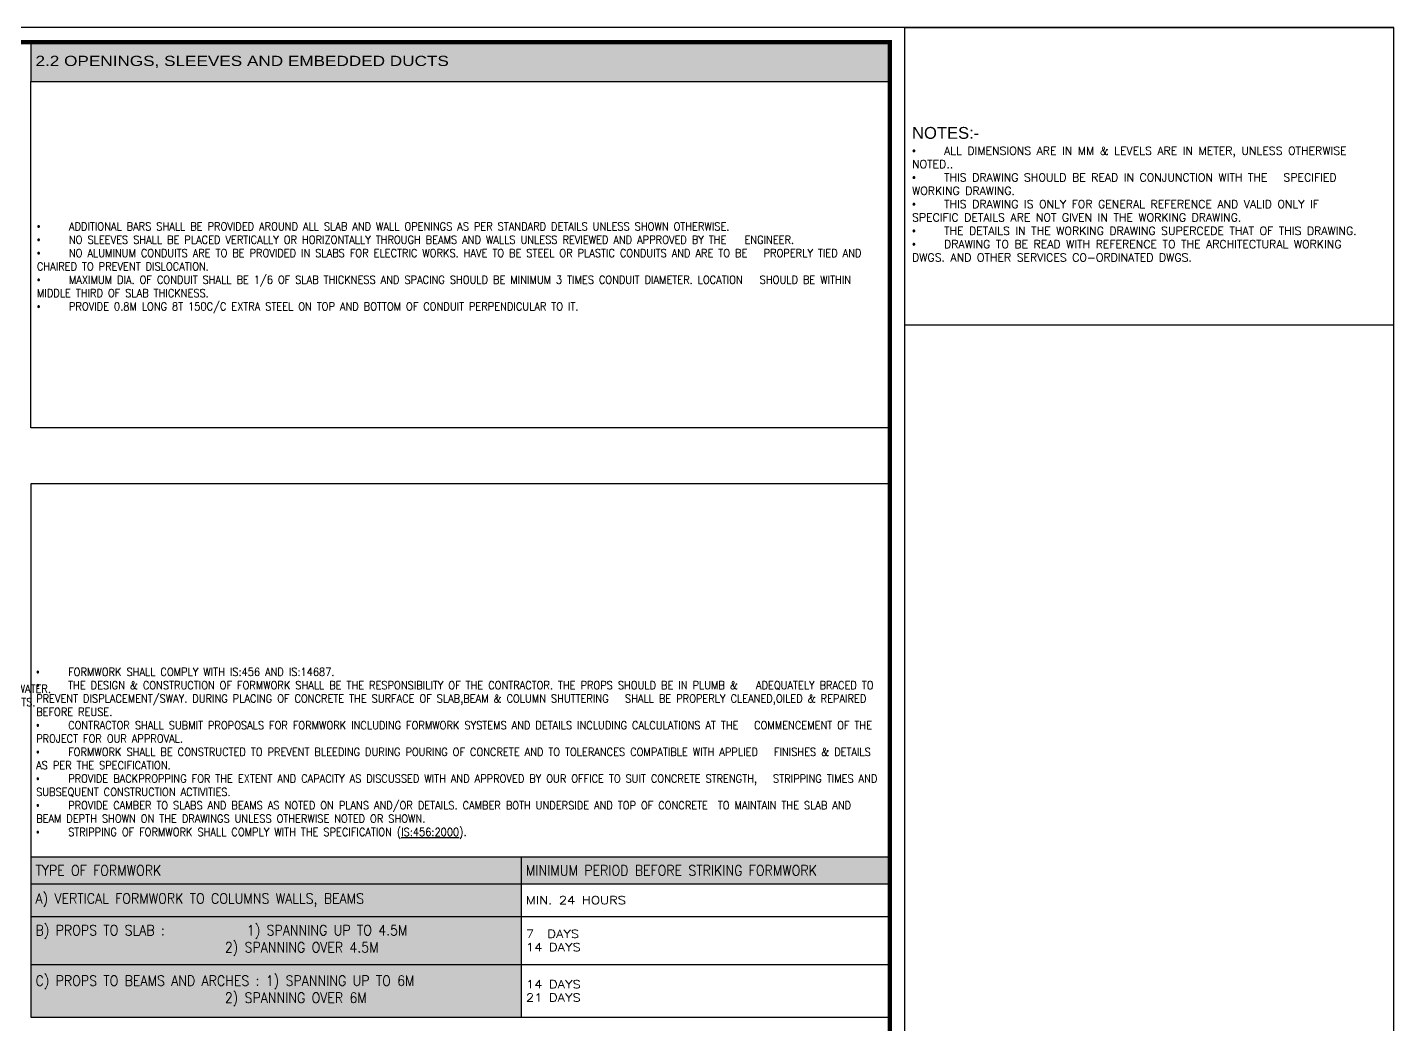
# Model space of a CAD drawing. Header units: inches. Extents: x 74008 to 297778, y 30011 to 129011.
# Drawn here: x 174588 to 220693, y 95371 to 129011 of the extents above; entities that cross this region are included whole.
import ezdxf

# ---------------------------------------------------------------- set-up
doc = ezdxf.new("R2010")
doc.units = ezdxf.units.IN
doc.header["$MEASUREMENT"] = 0
for name, color, linetype in [('BEAM', 7, 'Continuous'), ('BEAM_SCHEDULE', 7, 'Continuous'), ('BORDER', 5, 'Continuous'), ('COLUMN_CENTER', 1, 'Continuous'), ('TITLE_BLOCK', 7, 'Continuous')]:
    doc.layers.add(name, color=color, linetype=linetype)
doc.styles.add('ARIAL', font='arial.ttf')
doc.styles.add('ROMANS', font='romans.shx')
doc.styles.add('Romans25', font='romans.shx', dxfattribs={"width": 0.8, "height": 2.5})
doc.styles.add('Romans35', font='romans.shx', dxfattribs={"width": 0.8, "height": 3.5})

# ---------------------------------------------------------------- blocks, each defined once
blk = doc.blocks.new('*T32')
at = {"layer": 'BEAM_SCHEDULE', "color": 8}
for p, q in [((0, 0), (28990, 0)), ((0, 0), (0, -909)), ((16548, 0), (16548, -909)), ((28990, 0), (28990, -909))]:
    blk.add_line(p, q, dxfattribs=at)
at = {"layer": 'BEAM_SCHEDULE', "color": 154}
for p, q in [((0, -909), (28990, -909)), ((0, -909), (0, -5408)), ((16548, -909), (16548, -5408)), ((28990, -909), (28990, -5408)), ((0, -2009), (28990, -2009)), ((0, -3631), (28990, -3631)), ((0, -5408), (28990, -5408))]:
    blk.add_line(p, q, dxfattribs=at)
at = {"layer": 'BEAM_SCHEDULE', "color": 250}
for points in [[(0, 0), (0, -909), (16548, 0), (16548, -909)], [(16548, 0), (16548, -909), (28990, 0), (28990, -909)], [(0, -909), (0, -2009), (16548, -909), (16548, -2009)], [(0, -2009), (0, -3631), (16548, -2009), (16548, -3631)], [(0, -3631), (0, -5408), (16548, -3631), (16548, -5408)]]:
    blk.add_solid(points, dxfattribs=at)
at = {"layer": 'BEAM_SCHEDULE', "color": 7, "attachment_point": 4}
for s, insert, char_height, width, style in [('{\\W0.9;\\C3;TYPE OF FORMWORK}', (162, -455), 345, 16224.28, 'Romans35'), ('{\\W0.9;\\C3;MINIMUM PERIOD BEFORE STRIKING FORMWORK}', (16710, -455), 345, 12117.56, 'Romans35'), ('{\\W0.9;\\C3;A) VERTICAL FORMWORK TO COLUMNS WALLS, BEAMS                }', (162, -1459), 345, 16224.28, 'Romans25'), ('{\\W1.2;MIN. 24 HOURS}', (16710, -1459), 270, 12117.56, 'Romans25'), ('{\\W0.9;\\C3;B) PROPS TO SLAB :             1) SPANNING UP TO 4.5M  \\P                              2) SPANNING OVER 4.5M                                                                        }', (162, -2820), 345, 16224.28, 'Romans25'), ('{\\W1.2;7  DAYS\\P14 DAYS}', (16710, -2820), 270, 12117.56, 'Romans25'), ('{\\W0.9;\\C3;C) PROPS TO BEAMS AND ARCHES : 1) SPANNING UP TO 6M  \\P                              2) SPANNING OVER 6M                                                                       }', (162, -4520), 345, 16224.28, 'Romans25'), ('{\\W1.2;14 DAYS                            \\P21 DAYS                                 }', (16710, -4520), 270, 12117.56, 'Romans25')]:
    blk.add_mtext(s, dxfattribs=dict(at, insert=insert, char_height=char_height, width=width, style=style))
blk = doc.blocks.new('*T35')
at = {"layer": 'BEAM_SCHEDULE', "color": 4}
for p, q in [((0, 0), (28990, 0)), ((0, 0), (0, -1329)), ((28990, 0), (28990, -1329)), ((0, -1329), (28990, -1329))]:
    blk.add_line(p, q, dxfattribs=at)
at = {"layer": 'BEAM_SCHEDULE', "color": 58}
blk.add_solid([(0, 0), (0, -1329), (28990, 0), (28990, -1329)], dxfattribs=at)
at = {"layer": 'BEAM_SCHEDULE', "color": 3, "insert": (162, -664), "char_height": 345, "width": 28665.84, "attachment_point": 4, "style": 'ARIAL'}
blk.add_mtext('{\\W1.2;2.2 OPENINGS, SLEEVES AND EMBEDDED DUCTS}', dxfattribs=at)

msp = doc.modelspace()

# ---------------------------------------------------------------- linework, layer by layer
at = {"color": 8}
for points in [[(203692.2, 115497.6), (174702.4, 115497.6), (174702.4, 127182.2), (203692.2, 127182.2)], [(174702.4, 95621.3), (203692.2, 95621.3), (203692.2, 113616.2), (174702.4, 113616.2)]]:
    msp.add_lwpolyline(points, close=True, dxfattribs=at)
at = {"layer": 'BEAM', "color": 224, "const_width": 150}
msp.add_lwpolyline([(144979.9, 44377.1), (203692.2, 44377.1), (203692.2, 128510.7), (144979.9, 128510.7)], close=True, dxfattribs=at)
at = {"layer": 'BEAM', "color": 8}
msp.add_lwpolyline([(174702.4, 95621.3), (203692.2, 95621.3), (203692.2, 113616.2), (174702.4, 113616.2)], close=True, dxfattribs=at)
at = {"layer": 'BORDER', "color": 3}
for p, q in [((204192.2, 129010.7), (220692.6, 129010.7)), ((204192.2, 118974.1), (220692.6, 118974.1))]:
    msp.add_line(p, q, dxfattribs=at)
at = {"layer": 'BORDER'}
msp.add_lwpolyline([(74007.6, 30010.7), (220692.6, 30010.7), (220692.6, 129010.7), (74007.6, 129010.7)], close=True, dxfattribs=at)
at = {"layer": 'TITLE_BLOCK', "color": 3}
for p in [(204192.2, 30010.7), (204192.2, 105601.2)]:
    msp.add_line(p, (204192.2, 129010.7), dxfattribs=at)

# ---------------------------------------------------------------- block references
for name, p in [('*T35', (174702.4, 128510.7)), ('*T32', (174702.4, 101029.6))]:
    msp.add_blockref(name, p)

# ---------------------------------------------------------------- texts
at = {"layer": 'COLUMN_CENTER', "color": 7, "ltscale": 5, "char_height": 270, "attachment_point": 7}
for s, insert, width, style in [('{\\H1.48150x;\\C3;NOTES:-}\\P{\\fSymbol|b0|i0|c2|p18;\\H1.00004x;·^I}{\\Fromans.SHX;\\H1.00004x;ALL DIMENSIONS ARE IN MM & LEVELS ARE IN METER, UNLESS }{\\Fromans.SHX;\\H1.00004x;OTHERWISE NOTED.. }\\P{\\fSymbol|b0|i0|c2|p18;\\H1.00004x;·^I}{\\Fromans.SHX;\\H1.00004x;THIS DRAWING SHOULD BE READ IN CONJUNCTION WITH THE }{\\Fromans.SHX;\\H1.91468x; }{\\Fromans.SHX;\\H1.00004x;SPECIFIED WORKING DRAWING.}{\\Fromans.SHX;\\H2.36189x; }\\P{\\fSymbol|b0|i0|c2|p18;\\H1.00005x;·^I}{\\Fromans.SHX;\\H1.00005x;THIS DRAWING IS ONLY FOR GENERAL REFERENCE AND VALID }{\\Fromans.SHX;\\H1.00004x;ONLY IF }{\\Fromans.SHX;\\H1.00004x;SPECIFIC DETAILS ARE NOT GIVEN IN THE WORKING }{\\Fromans.SHX;\\H1.00002x;DRAWING.}{\\Fromans.SHX;\\H2.24594x; }\\P{\\fSymbol|b0|i0|c2|p18;\\H1.00003x;·^I}{\\Fromans.SHX;\\H1.00003x;THE DETAILS IN THE WORKING DRAWING SUPERCEDE THAT OF THIS }{\\Fromans.SHX;\\H1.00003x;DRAWING.}{\\Fromans.SHX;\\H2.24956x; }\\P{\\fSymbol|b0|i0|c2|p18;\\H1.00002x;·^I}{\\Fromans.SHX;\\H1.00002x;DRAWING TO BE READ WITH REFERENCE TO THE ARCHITECTURAL }{\\Fromans.SHX;\\H1.00002x;WORKING DWGS. AND OTHER SERVICES CO-ORDINATED DWGS.    }{\\Fromans.SHX;\\H2.25004x; }', (204441.1, 121112.5), 15268.968, 'ARIAL'), ('{\\fSymbol|b0|i0|c2|p18;\\W0.90000x;·^I}{\\Fromans.SHX;\\W0.90000x;ADDITIONAL BARS SHALL BE PROVIDED AROUND ALL SLAB AND WALL OPENINGS AS PER STANDARD DETAILS UNLESS SHOWN OTHERWISE.}\\P{\\fSymbol|b0|i0|c2|p18;\\W0.90000x;·^I}{\\Fromans.SHX;\\W0.90000x;NO SLEEVES SHALL BE PLACED VERTICALLY OR HORIZONTALLY THROUGH BEAMS AND WALLS UNLESS REVIEWED AND APPROVED BY THE }{\\Fromans.SHX;\\H2.66670x;\\W0.90000x; }{\\Fromans.SHX;\\H1.00001x;\\W0.90000x;ENGINEER.}{\\Fromans.SHX;\\H2.11113x;\\W0.90000x; }\\P{\\fSymbol|b0|i0|c2|p18;\\H1.00000x;\\W0.90000x;·^I}{\\Fromans.SHX;\\H1.00000x;\\W0.90000x;NO ALUMINUM CONDUITS ARE TO BE PROVIDED IN SLABS FOR ELECTRIC WORKS. HAVE TO BE STEEL OR PLASTIC CONDUITS AND ARE TO BE }{\\Fromans.SHX;\\H2.29630x;\\W0.90000x; }{\\Fromans.SHX;\\H0.99999x;\\W0.90000x;PROPERLY TIED AND CHAIRED TO PREVENT DISLOCATION.}{\\Fromans.SHX;\\H2.23458x;\\W0.90000x; }\\P{\\fSymbol|b0|i0|c2|p18;\\H1.00000x;\\W0.90000x;·^I}{\\Fromans.SHX;\\H1.00000x;\\W0.90000x;MAXIMUM DIA. OF CONDUIT SHALL BE 1/6 OF SLAB THICKNESS AND SPACING SHOULD BE MINIMUM 3 TIMES CONDUIT DIAMETER. LOCATION }{\\Fromans.SHX;\\H2.44559x;\\W0.90000x; }{\\Fromans.SHX;\\H0.99998x;\\W0.90000x;SHOULD BE WITHIN MIDDLE THIRD OF SLAB THICKNESS.}{\\Fromans.SHX;\\H2.47045x;\\W0.90000x; }\\P{\\fSymbol|b0|i0|c2|p18;\\H0.99999x;\\W0.90000x;·^I}{\\Fromans.SHX;\\H0.99999x;\\W0.90000x;PROVIDE 0.8M LONG 8T 150C/C EXTRA STEEL ON TOP AND BOTTOM OF CONDUIT PERPENDICULAR TO IT.}{\\Fromans.SHX;\\H2.36697x;\\W0.90000x; }', (174912.4, 119370.6), 28433.25, 'ROMANS'), ('{\\fSymbol|b0|i0|c2|p18;\\W0.90000x;·^I}{\\Fromans.SHX;\\W0.90000x;ONLY WRITTEN DIMENSIONS SHALL BE FOLLOWED. DRAWING SHALL NOT BE SCALED.}\\P{\\fSymbol|b0|i0|c2|p18;\\W0.90000x;·^I}{\\Fromans.SHX;\\W0.90000x;CONTRACTOR SHALL CHECK ALL DIMENSIONS & LEVELS BEFORE EXECUTION OF WORK.}{\\Fromans.SHX;\\H2.66670x;\\W0.90000x; }\\P{\\fSymbol|b0|i0|c2|p18;\\H1.00001x;\\W0.90000x;·^I}{\\Fromans.SHX;\\H1.00001x;\\W0.90000x;DISCREPANCY IN DRAWING IF ANY, SHALL BE BROUGHT TO THE NOTICE OF THE DISIGN ENGINEER PRIOR TO CONSTRUCTION.}{\\Fromans.SHX;\\H2.11113x;\\W0.90000x; }\\P{\\fSymbol|b0|i0|c2|p18;\\H1.00000x;\\W0.90000x;·^I}{\\Fromans.SHX;\\H1.00000x;\\W0.90000x;FOUNDATIONS TO REST ON HARD STRATA APPROVED BY SOIL CONSULTANT.}{\\Fromans.SHX;\\H2.29630x;\\W0.90000x; }\\P{\\fSymbol|b0|i0|c2|p18;\\H0.99999x;\\W0.90000x;·^I}{\\Fromans.SHX;\\H0.99999x;\\W0.90000x;R.C.C. WORK SHALL CONFORM TO I.S.456-2000}{\\Fromans.SHX;\\H2.23458x;\\W0.90000x; }\\P{\\fSymbol|b0|i0|c2|p18;\\H1.00000x;\\W0.90000x;·^I}{\\Fromans.SHX;\\H1.00000x;\\W0.90000x;ALL MATERIALS AND WORKMANSHIP SHALL BE IN ACCORDANCE WITH THE STANDARDS AND THE BYE-LAWS AND  ORDINANCES OF THE RELEVANT }{\\Fromans.SHX;\\H2.25509x;\\W0.90000x; }{\\Fromans.SHX;\\H0.99998x;\\W0.90000x;BUILDING AUTHORITIES.}{\\Fromans.SHX;\\H2.24825x;\\W0.90000x; }\\P{\\fSymbol|b0|i0|c2|p18;\\H0.99997x;\\W0.90000x;·^I}{\\Fromans.SHX;\\H0.99997x;\\W0.90000x;SET OUT DIMENSIONS AND LEVELS SHOWN ON THE DRAWINGS SHALL BE VERIFIED BY THE CONTRACTOR AND REFER TO ARCHITECTURAL }{\\Fromans.SHX;\\H2.25054x;\\W0.90000x; }{\\Fromans.SHX;\\H0.99998x;\\W0.90000x;DRAWINGS. SACPL SHALL BE NOTIFIED OF ANY DISCREPANCIES PRIOR TO CONSTRUCTION.}{\\Fromans.SHX;\\H2.24976x;\\W0.90000x; }\\P{\\fSymbol|b0|i0|c2|p18;\\H0.99997x;\\W0.90000x;·^I}{\\Fromans.SHX;\\H0.99997x;\\W0.90000x;THE CONTRACTOR SHALL BE RESPONSIBLE FOR MAINTAINING THE STABILITY OF  THE STRUCTURE AND ANY ASSOCIATED EXCAVATIONS UNTIL THEIR }{\\Fromans.SHX;\\H2.25004x;\\W0.90000x; }{\\Fromans.SHX;\\H0.99999x;\\W0.90000x;COMPLETION  AND SHALL ENSURE THAT NO PART IS OVERSTRESSED BY EXCESSIVE  CONSTRUCTION LOADS. THE CONTRACTOR SHALL PROVIDE }{\\Fromans.SHX;\\H2.24997x;\\W0.90000x; }{\\Fromans.SHX;\\H1.00000x;\\W0.90000x;TEMPORARY BRACING, SHORING AND PROPPING AS  REQUIRED AGAINST LATERAL FORCES AND ALL OTHER CONSTRUCTION LOADS THROUGHOUT }{\\Fromans.SHX;\\H2.25000x;\\W0.90000x; }{\\Fromans.SHX;\\H0.99999x;\\W0.90000x;THE CONSTRUCTION PERIOD.}{\\Fromans.SHX;\\H2.24998x;\\W0.90000x; }\\P{\\fSymbol|b0|i0|c2|p18;\\H0.99998x;\\W0.90000x;·^I}{\\Fromans.SHX;\\H0.99998x;\\W0.90000x;THE CONTRACTOR SHALL PRODUCE RECORD DRAWINGS OF THE AS-BUILT WORKS, (INCLUDING ELECTRONIC COPIES IN AUTOCAD DWG FORMAT), }{\\Fromans.SHX;\\H2.44045x;\\W0.90000x; }{\\Fromans.SHX;\\H1.00000x;\\W0.90000x;ALL FOR THE APPROVAL FROM OUR ENGINEERS.}{\\Fromans.SHX;\\H2.47220x;\\W0.90000x; }\\P{\\fSymbol|b0|i0|c2|p18;\\H0.99998x;\\W0.90000x;·^I}{\\Fromans.SHX;\\H0.99998x;\\W0.90000x;AN APPROPRIATE DE-WATERING SYSTEM SHALL BE INSTALLED IF ANY  EXCAVATION OR CONSTRUCTION IS CARRIED OUT WITHIN THE ZONE OF  }{\\Fromans.SHX;\\H2.17585x;\\W0.90000x; }{\\Fromans.SHX;\\H0.99996x;\\W0.90000x;INFLUENCE OF GROUND WATER.}{\\Fromans.SHX;\\H2.27460x;\\W0.90000x; }\\P{\\fSymbol|b0|i0|c2|p18;\\H0.99996x;\\W0.90000x;·^I}{\\Fromans.SHX;\\H0.99996x;\\W0.90000x;THE CONTRACTOR IS RESPONSIBLE FOR THE SAFETY OF THE WORKERS AT ALL TIMES, AND SHALL IMPLEMENT A SITE SAFETY POLICY IN }{\\Fromans.SHX;\\H2.24171x;\\W0.90000x; }{\\Fromans.SHX;\\H0.99998x;\\W0.90000x;ACCORDANCE WITH REQUIREMENTS.}{\\Fromans.SHX;\\H2.25266x;\\W0.90000x; }\\P{\\fSymbol|b0|i0|c2|p18;\\H0.99996x;\\W0.90000x;·^I}{\\Fromans.SHX;\\H0.99996x;\\W0.90000x;THE CONTRACTOR SHOULD SUBMIT A GENERAL METHOD STATEMENT FOR ALL ELEMENTS OF WORK AND SHALL NOT PROCEED UNTIL OUR WRITTEN  }{\\Fromans.SHX;\\H2.24900x;\\W0.90000x; }{\\Fromans.SHX;\\H0.99997x;\\W0.90000x;APPROVAL IS GIVEN.}{\\Fromans.SHX;\\H2.25024x;\\W0.90000x; }\\P{\\fSymbol|b0|i0|c2|p18;\\H0.99996x;\\W0.90000x;·^I}{\\Fromans.SHX;\\H0.99996x;\\W0.90000x;THESE DRAWINGS SHALL BE READ IN CONJUNCTION WITH THE RELEVANT ARCHITECTURAL, MECHANICAL, ELECTRICAL, PLUMBING DRAWINGS }{\\Fromans.SHX;\\H2.24981x;\\W0.90000x; }{\\Fromans.SHX;\\H0.99995x;\\W0.90000x;SERVICES, OTHER UTILITY SERVICES, TERMS AND CONDITIONS AS MENTIONED, MATERIALS AND WORKMANSHIP SPECIFICATIONS.}{\\Fromans.SHX;\\H2.24989x;\\W0.90000x; }\\P{\\fSymbol|b0|i0|c2|p18;\\H0.99994x;\\W0.90000x;·^I}{\\Fromans.SHX;\\H0.99994x;\\W0.90000x;THE DRAWINGS WHICH ARE TO BE USED FOR CONSTRUCTION ARE TO BE HARD COPIES OF THE DRAWINGS WHICH ARE MARKED AS GOOD FOR }{\\Fromans.SHX;\\H2.24987x;\\W0.90000x; }{\\Fromans.SHX;\\H0.99996x;\\W0.90000x;CONSTRICTION AND THEY HAVE TO BE PRIOR APPROVED BY THE  QUALITY DIVISION OF OUR OFFICE.}{\\Fromans.SHX;\\H2.24990x;\\W0.90000x; }\\P{\\fSymbol|b0|i0|c2|p18;\\H0.99995x;\\W0.90000x;·^I}{\\Fromans.SHX;\\H0.99995x;\\W0.90000x;ALL THE  DRAWINGS WILL BE MARKED WITH CORRESPONDING REVISION NUMBERS STARTING WITH "0" AS THE ORIGINAL DRAWING.}{\\Fromans.SHX;\\H2.44037x;\\W0.90000x; }\\P{\\fSymbol|b0|i0|c2|p18;\\H0.99996x;\\W0.90000x;·^I}{\\Fromans.SHX;\\H0.99996x;\\W0.90000x;EXECUTION MUST BE BASED ON THE LATEST REVISION DRAWINGS ONLY.}{\\Fromans.SHX;\\H2.47211x;\\W0.90000x; }', (145427.9, 102965), 28433.25, 'ROMANS'), ('{\\fSymbol|b0|i0|c2|p18;\\W0.90000x;·^I}{\\Fromans.SHX;\\W0.90000x;FORMWORK SHALL COMPLY WITH IS:456 AND IS:14687.}\\P{\\fSymbol|b0|i0|c2|p18;\\W0.90000x;·^I}{\\Fromans.SHX;\\W0.90000x;THE DESIGN & CONSTRUCTION OF FORMWORK SHALL BE THE RESPONSIBILITY OF THE CONTRACTOR. THE PROPS SHOULD BE IN PLUMB & }{\\Fromans.SHX;\\H2.66670x;\\W0.90000x; }{\\Fromans.SHX;\\H1.00001x;\\W0.90000x;ADEQUATELY BRACED TO PREVENT DISPLACEMENT/SWAY. DURING PLACING OF CONCRETE THE SURFACE OF SLAB,BEAM & COLUMN SHUTTERING }{\\Fromans.SHX;\\H2.30163x;\\W0.90000x; }{\\Fromans.SHX;\\H1.00001x;\\W0.90000x;SHALL BE PROPERLY CLEANED,OILED & REPAIRED BEFORE REUSE.}{\\Fromans.SHX;\\H2.51853x;\\W0.90000x; }\\P{\\fSymbol|b0|i0|c2|p18;\\H1.00001x;\\W0.90000x;·^I}{\\Fromans.SHX;\\H1.00001x;\\W0.90000x;CONTRACTOR SHALL SUBMIT PROPOSALS FOR FORMWORK INCLUDING FORMWORK SYSTEMS AND DETAILS INCLUDING CALCULATIONS AT THE }{\\Fromans.SHX;\\H2.16052x;\\W0.90000x; }{\\Fromans.SHX;\\H1.00002x;\\W0.90000x;COMMENCEMENT OF THE PROJECT FOR OUR APPROVAL.}{\\Fromans.SHX;\\H2.27984x;\\W0.90000x; }\\P{\\fSymbol|b0|i0|c2|p18;\\H1.00000x;\\W0.90000x;·^I}{\\Fromans.SHX;\\H1.00000x;\\W0.90000x;FORMWORK SHALL BE CONSTRUCTED TO PREVENT BLEEDING DURING POURING OF CONCRETE AND TO TOLERANCES COMPATIBLE WITH APPLIED }{\\Fromans.SHX;\\H2.24011x;\\W0.90000x; }{\\Fromans.SHX;\\H1.00003x;\\W0.90000x;FINISHES & DETAILS AS PER THE SPECIFICATION.}{\\Fromans.SHX;\\H2.25337x;\\W0.90000x; }\\P{\\fSymbol|b0|i0|c2|p18;\\H1.00002x;\\W0.90000x;·^I}{\\Fromans.SHX;\\H1.00002x;\\W0.90000x;PROVIDE BACKPROPPING FOR THE EXTENT AND CAPACITY AS DISCUSSED WITH AND APPROVED BY OUR OFFICE TO SUIT CONCRETE STRENGTH, }{\\Fromans.SHX;\\H2.24895x;\\W0.90000x; }{\\Fromans.SHX;\\H1.00002x;\\W0.90000x;STRIPPING TIMES AND SUBSEQUENT CONSTRUCTION ACTIVITIES.}{\\Fromans.SHX;\\H2.25044x;\\W0.90000x; }\\P{\\fSymbol|b0|i0|c2|p18;\\H1.00003x;\\W0.90000x;·^I}{\\Fromans.SHX;\\H1.00003x;\\W0.90000x;PROVIDE CAMBER TO SLABS AND BEAMS AS NOTED ON PLANS AND/OR DETAILS. CAMBER BOTH UNDERSIDE AND TOP OF CONCRETE  TO }{\\Fromans.SHX;\\H1.00003x;\\W0.90000x;MAINTAIN THE SLAB AND BEAM DEPTH SHOWN ON THE DRAWINGS UNLESS OTHERWISE NOTED OR SHOWN.}{\\Fromans.SHX;\\H2.47237x;\\W0.90000x; }\\P{\\fSymbol|b0|i0|c2|p18;\\H1.00005x;\\W0.90000x;·^I}{\\Fromans.SHX;\\H1.00005x;\\W0.90000x;STRIPPING OF FORMWORK SHALL COMPLY WITH THE SPECIFICATION (}{\\Fromans.SHX;\\H1.00005x;\\W0.90000x;\\LIS:456:2000}{\\Fromans.SHX;\\H1.00005x;\\W0.90000x;).}{\\Fromans.SHX;\\H2.36652x;\\W0.90000x; }', (174884.6, 101644.8), 28433.25, 'ROMANS')]:
    msp.add_mtext(s, dxfattribs=dict(at, insert=insert, width=width, style=style))

doc.saveas('drawing.dxf')
